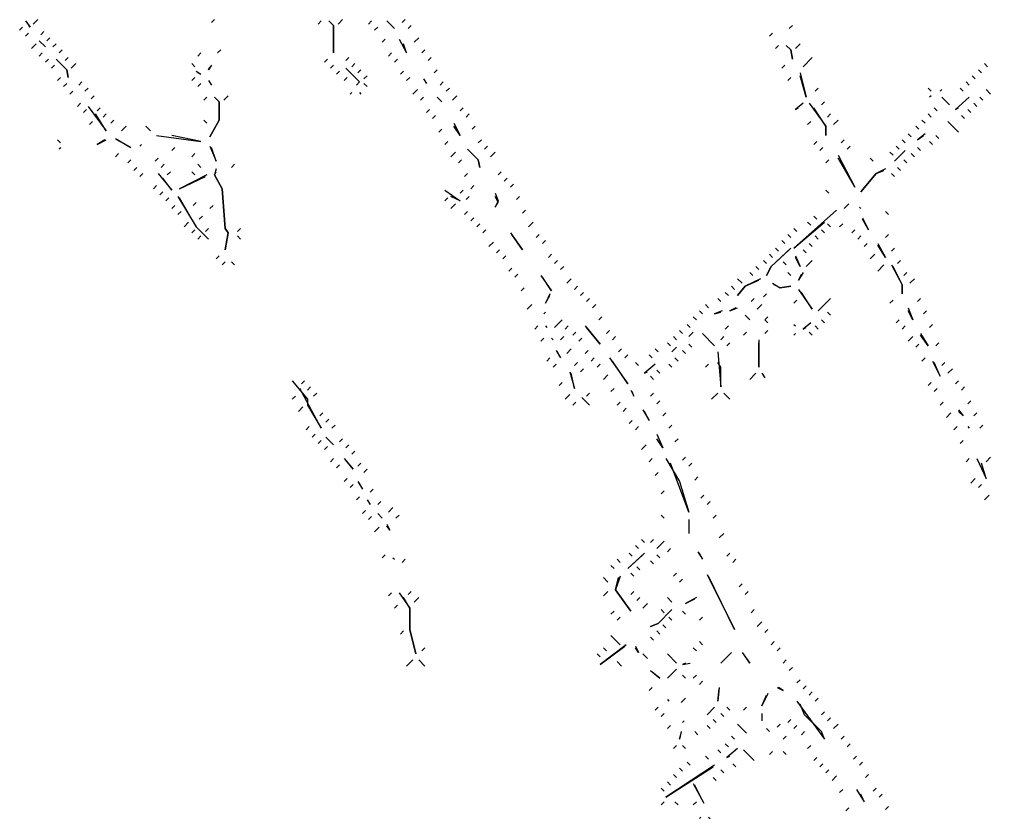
# Model space of a CAD drawing. Extents: x 1 to 2775, y -31 to 2075.
# Drawn here: x 1429.2 to 1535.3, y 611.2 to 698.5 of the extents above; entities that cross this region are included whole.
import ezdxf

# ---------------------------------------------------------------- set-up
doc = ezdxf.new("R2010")
doc.units = 0
doc.layers.add('LINEWORK', color=4, linetype='CONTINUOUS')

msp = doc.modelspace()

# ---------------------------------------------------------------- linework, layer by layer
at = {"layer": 'LINEWORK'}
for points in [[(1429.5, 697.6667), (1429.1667, 697.3333)], [(1429.8333, 698.3333), (1430.3333, 697.6667), (1430, 698.1667)], [(1431.1667, 698.5), (1430.6667, 698)], [(1450.5, 698.5), (1450.1667, 698.1667)], [(1462.1667, 698.3333), (1461.8333, 698)], [(1463, 698.3333), (1463.5, 697.8333), (1463.5, 694.8333), (1463.5, 697.8333)], [(1464.5, 698.5), (1464, 698)], [(1467.6667, 698.3333), (1467.3333, 698)], [(1468.3333, 697.6667), (1468, 697.3333)], [(1469.3333, 698.3333), (1470.1667, 697.5)], [(1471.3333, 698.5), (1471, 698.1667)], [(1472, 697.8333), (1471.6667, 697.5)], [(1513.6667, 697.8333), (1513.3333, 697.5)], [(1430.1667, 697), (1429.8333, 696.6667)], [(1431.8333, 697.1667), (1431.5, 696.8333)], [(1432.5, 696.5), (1432.1667, 696.1667)], [(1472.8333, 696.5), (1472.3333, 696)], [(1511.5, 697), (1511.1667, 696.6667)], [(1431, 695.8333), (1430.5, 695.3333)], [(1431.3333, 696.1667), (1432, 695.5)], [(1433.1667, 695.8333), (1432.8333, 695.5)], [(1469.1667, 696.3333), (1468.8333, 696)], [(1470.6667, 696.3333), (1471.5, 694.8333), (1471.1667, 695.8333)], [(1512.1667, 695.6667), (1511.8333, 695.3333)], [(1513, 695.6667), (1513.5, 695.1667), (1513.6667, 694.1667), (1513.5, 695.1667)], [(1514.5, 695.8333), (1514, 695.3333)], [(1431.6667, 694.8333), (1431.3333, 694.5)], [(1433.8333, 695.1667), (1433.5, 694.8333)], [(1434.5, 694.3333), (1434.1667, 694)], [(1449, 694.8333), (1448.6667, 694.5)], [(1451.1667, 695.1667), (1450.8333, 694.8333)], [(1465.1667, 694.3333), (1464.8333, 694)], [(1469.8333, 694.8333), (1469.5, 694.5)], [(1473.5, 695.1667), (1473.1667, 694.8333)], [(1474.1667, 694.3333), (1473.8333, 694)], [(1515.8333, 694.3333), (1514.8333, 693.3333)], [(1432.3333, 694.1667), (1432, 693.8333)], [(1433, 693.5), (1432.6667, 693.1667)], [(1433.1667, 694.1667), (1434.3333, 693), (1434.5, 692.1667), (1434.3333, 693)], [(1435.3333, 693.6667), (1434.8333, 693.1667)], [(1448, 693.6667), (1448.3333, 693.3333)], [(1450.1667, 693.5), (1449.8333, 693), (1450, 693.3333)], [(1462.8333, 694.1667), (1462.5, 693.8333)], [(1463.5, 693.5), (1463.1667, 693.1667)], [(1465.8333, 693.6667), (1465.5, 693.3333)], [(1470.5, 694.1667), (1470.1667, 693.8333)], [(1512.8333, 693.5), (1512.5, 693.1667)], [(1534.6667, 693.6667), (1535, 693.3333)], [(1448.5, 692.8333), (1449, 692.5), (1448.6667, 692.6667)], [(1464.1667, 692.8333), (1463.8333, 692.5)], [(1464.8333, 693.1667), (1466.3333, 691.6667), (1466, 691.3333), (1466.3333, 691.6667)], [(1466.5, 693), (1466.1667, 692.6667)], [(1467.1667, 692.3333), (1466.8333, 692)], [(1471.1667, 692.8333), (1470.8333, 692.5)], [(1474.8333, 693), (1474.5, 692.6667)], [(1514.5, 692.6667), (1515.1667, 690), (1514.5, 692.3333)], [(1533.3333, 692.3333), (1533.6667, 692)], [(1534, 693), (1534.3333, 692.6667)], [(1433.6667, 692.1667), (1433.3333, 691.8333)], [(1434.3333, 691.5), (1434, 691.1667)], [(1436, 691.6667), (1435.6667, 691.3333)], [(1448.3333, 692.1667), (1448, 691.8333)], [(1449, 691.5), (1448.6667, 691.1667)], [(1449.8333, 691.8333), (1450.1667, 691.3333), (1450, 691.6667)], [(1465, 692.1667), (1464.6667, 691.8333)], [(1466.8333, 691.5), (1467.1667, 691.1667)], [(1471.8333, 692.1667), (1471.5, 691.8333)], [(1473.3333, 692), (1473.6667, 691.5), (1473.5, 691.8333)], [(1475.5, 691.6667), (1475.1667, 691.3333)], [(1513.5, 692.1667), (1513.1667, 691.8333)], [(1532.6667, 691.6667), (1533, 691.3333)], [(1435, 690.6667), (1434.6667, 690.3333)], [(1436.6667, 691), (1436.3333, 690.6667)], [(1437.3333, 690.1667), (1437, 689.8333)], [(1452, 690.1667), (1451.5, 689.6667)], [(1465.5, 690.5), (1465.3333, 690.3333)], [(1466.3333, 690.5), (1466.5, 690.3333)], [(1472.6667, 690.8333), (1472.1667, 690.3333)], [(1476.1667, 691), (1475.8333, 690.6667)], [(1477, 690.1667), (1476.5, 689.6667)], [(1516.5, 691), (1516.1667, 690.6667)], [(1528.5, 691), (1528.8333, 690.6667)], [(1528.8333, 690.1667), (1528.6667, 690)], [(1530, 690.8333), (1529.8333, 690.6667)], [(1532, 691), (1532.3333, 690.6667)], [(1534.8333, 690.8333), (1535.3333, 690.3333)], [(1435.8333, 689.3333), (1435.5, 689)], [(1449.6667, 690), (1449.3333, 689.6667)], [(1450.5, 690), (1451, 689.5), (1451, 687.5), (1450, 685.6667), (1451, 687.5), (1451, 689.5)], [(1473.3333, 690), (1473, 689.6667)], [(1474.8333, 690), (1475.3333, 689.5)], [(1514.8333, 689.3333), (1514, 688.6667), (1514.3333, 688.8333)], [(1515.5, 689.3333), (1517.3333, 686.8333), (1517.3333, 685.8333), (1517.3333, 686.8333), (1516, 688.8333)], [(1517.1667, 689.5), (1516.8333, 689.1667)], [(1530, 690), (1530.8333, 689.1667)], [(1533, 690), (1531.5, 688.6667), (1531.8333, 688.8333)], [(1533.5, 689.3333), (1533.8333, 689)], [(1534.1667, 690), (1534.5, 689.6667)], [(1436.5, 688.6667), (1436.1667, 688.3333)], [(1436.6667, 689), (1438.6667, 686.3333), (1437.5, 688.1667)], [(1438, 688.8333), (1437.6667, 688.5)], [(1438.6667, 688.1667), (1438.3333, 687.8333)], [(1474, 688.6667), (1473.6667, 688.3333)], [(1474.6667, 688), (1474.3333, 687.6667)], [(1477.6667, 688.8333), (1477.3333, 688.5)], [(1478.3333, 688.1667), (1478, 687.8333)], [(1517.8333, 688.1667), (1517.5, 687.8333)], [(1528.5, 688.1667), (1528.8333, 687.8333)], [(1529.1667, 688.8333), (1529.5, 688.5)], [(1532.1667, 688), (1532.5, 687.6667)], [(1532.8333, 688.6667), (1533.1667, 688.3333)], [(1437.1667, 687.3333), (1436.8333, 687)], [(1439.5, 687.5), (1439.1667, 687.1667)], [(1449.3333, 687.5), (1449.6667, 687.1667)], [(1476.6667, 687.1667), (1477.3333, 685.8333), (1476.6667, 686.8333)], [(1515.6667, 687.3333), (1515.3333, 687)], [(1518.6667, 687.5), (1518.1667, 687)], [(1527.8333, 687.5), (1528.1667, 687.1667)], [(1530.6667, 687.3333), (1531.8333, 686.1667)], [(1440.8333, 686.8333), (1440.3333, 686.3333)], [(1443, 686.8333), (1443.5, 686.3333)], [(1475.3333, 686.5), (1475, 686.1667)], [(1479, 686.8333), (1478.6667, 686.5)], [(1526.3333, 686), (1526.6667, 685.6667)], [(1527.1667, 686.8333), (1527.5, 686.5)], [(1528.1667, 686), (1527.3333, 685.3333), (1528, 685.8333)], [(1433.3333, 685.3333), (1433.6667, 685)], [(1438.5, 685.3333), (1437.6667, 684.8333), (1438.6667, 685.3333)], [(1439.6667, 685.5), (1441.3333, 684.5), (1439.8333, 685.3333)], [(1442.5, 684.8333), (1442.3333, 684.6667)], [(1444.1667, 685.8333), (1449, 685.1667), (1445.8333, 685.8333)], [(1476, 685.1667), (1475.6667, 684.8333)], [(1479.6667, 685.3333), (1479.3333, 685)], [(1516.3333, 685.1667), (1516, 684.8333)], [(1519.3333, 685.3333), (1519, 685)], [(1525.6667, 685.3333), (1526, 685)], [(1528.6667, 685.1667), (1529, 684.8333)], [(1529.3333, 685.8333), (1529.6667, 685.5)], [(1433.6667, 684.5), (1433.5, 684.3333)], [(1440, 683.8333), (1439.6667, 683.5)], [(1446.1667, 684.5), (1445.8333, 684.1667)], [(1448.3333, 683.8333), (1448, 683.5)], [(1450, 684.6667), (1450.6667, 683), (1450.1667, 684.5)], [(1476.8333, 684), (1476.3333, 683.5)], [(1478.1667, 684.3333), (1479.3333, 683.1667), (1479.5, 682.3333), (1479.3333, 683.1667)], [(1480.3333, 684.6667), (1480, 684.3333)], [(1481.1667, 684), (1480.6667, 683.5)], [(1517, 684.5), (1516.6667, 684.1667)], [(1520, 684.6667), (1519.6667, 684.3333)], [(1524.3333, 684), (1524.6667, 683.6667)], [(1526, 684.1667), (1524.8333, 683)], [(1525, 684.6667), (1525.3333, 684.3333)], [(1526.6667, 683.8333), (1527, 683.5)], [(1527.3333, 684.5), (1527.6667, 684.1667)], [(1441.3333, 683.1667), (1441, 682.8333)], [(1444.3333, 683.3333), (1444, 683)], [(1445, 682.6667), (1444.6667, 682.3333)], [(1448.6667, 682.6667), (1449, 682.3333)], [(1452.6667, 682.6667), (1452.3333, 682.3333)], [(1477.5, 683.1667), (1477.1667, 682.8333)], [(1517.6667, 683.1667), (1517.3333, 682.8333)], [(1518.6667, 683.6667), (1520.5, 680.1667), (1518.6667, 683.3333)], [(1522.1667, 683.3333), (1522.5, 683)], [(1525.8333, 683.1667), (1526.1667, 682.8333)], [(1442, 682.3333), (1441.6667, 682)], [(1442.6667, 681.6667), (1442.3333, 681.3333)], [(1444.3333, 681.6667), (1445.8333, 679.8333), (1444.8333, 681.1667)], [(1445.6667, 681.8333), (1445.3333, 681.5)], [(1448, 681.8333), (1448.3333, 681.5)], [(1450.6667, 682.1667), (1450.5, 681.5), (1451.3333, 680), (1451.6667, 675.6667), (1452, 675.1667), (1451.6667, 673.3333), (1452, 675.1667), (1451.6667, 675.6667), (1451.3333, 680), (1450.5, 681.5), (1450.6667, 681.8333)], [(1478.1667, 681.6667), (1477.8333, 681.3333)], [(1481.8333, 681.8333), (1481.5, 681.5)], [(1523.8333, 682.1667), (1522.8333, 681.6667), (1521.1667, 679.6667), (1522.8333, 681.6667), (1523.6667, 682)], [(1524.5, 681.6667), (1524.8333, 681.3333)], [(1525.1667, 682.3333), (1525.5, 682)], [(1449.6667, 681.5), (1446.6667, 680), (1449.5, 681.3333)], [(1482.5, 681.1667), (1482.1667, 680.8333)], [(1444.1667, 680.3333), (1443.8333, 680)], [(1444.8333, 679.6667), (1444.5, 679.3333)], [(1475.6667, 679.8333), (1477.3333, 678.6667), (1476.3333, 679.1667)], [(1477.6667, 679.8333), (1477.3333, 679.5)], [(1478.8333, 680.3333), (1478.5, 680)], [(1481.1667, 679.5), (1481.5, 678.6667), (1481.1667, 678), (1481.5, 678.5), (1481.1667, 679.1667)], [(1483.1667, 680.5), (1482.8333, 680.1667)], [(1517.3333, 679.8333), (1517.6667, 679.5)], [(1445.5, 679), (1445.1667, 678.6667)], [(1446.5, 679.1667), (1448.5, 675.8333), (1449.8333, 674.5), (1448.5, 675.8333), (1446.6667, 679)], [(1448.5, 678.5), (1448.1667, 678.1667)], [(1476, 679), (1475.6667, 678.6667)], [(1478.3333, 679.1667), (1478, 678.8333)], [(1483.8333, 679.1667), (1483.5, 678.8333)], [(1446.1667, 678.1667), (1445.8333, 677.8333)], [(1446.8333, 677.5), (1446.5, 677.1667)], [(1450.3333, 678.1667), (1450, 677.8333)], [(1476.8333, 678.3333), (1476.3333, 677.8333)], [(1478.1667, 677.5), (1477.8333, 677.1667)], [(1484.5, 677.6667), (1484.1667, 677.3333)], [(1518.5, 677.6667), (1513.8333, 673.5), (1517.1667, 676.3333)], [(1519.8333, 678.3333), (1519.3333, 677.8333)], [(1521, 678), (1521.1667, 677.8333)], [(1523.8333, 677.5), (1524.1667, 677.1667)], [(1447.6667, 676.3333), (1447.1667, 675.8333)], [(1449.1667, 677), (1448.8333, 676.6667)], [(1478.8333, 676.8333), (1478.5, 676.5)], [(1485.3333, 676.3333), (1484.8333, 675.8333)], [(1515.3333, 676.3333), (1515.6667, 676)], [(1516, 677), (1516.3333, 676.6667)], [(1521.3333, 676.8333), (1522, 675.5), (1521.3333, 676.6667)], [(1448.3333, 675.5), (1448, 675.1667)], [(1449.8333, 675.6667), (1449.5, 675.3333)], [(1453.3333, 675.6667), (1453, 675.3333)], [(1479.5, 676.1667), (1479.1667, 675.8333)], [(1480.1667, 675.5), (1479.8333, 675.1667)], [(1513.8333, 675.6667), (1514.1667, 675.3333)], [(1516.8333, 675.5), (1517.1667, 675.1667)], [(1517.5, 676.1667), (1517.8333, 675.8333)], [(1519.1667, 676.1667), (1518.8333, 675.8333)], [(1520.5, 675.5), (1520.1667, 675.1667)], [(1449, 674.8333), (1448.6667, 674.5)], [(1453, 674.8333), (1453.3333, 674.5)], [(1481, 674.1667), (1480.5, 673.6667)], [(1482.8333, 675.1667), (1484.1667, 673.3333), (1483, 675)], [(1486, 675), (1485.6667, 674.6667)], [(1486.6667, 674.3333), (1486.3333, 674)], [(1512.5, 674.3333), (1512.8333, 674)], [(1513.1667, 675), (1513.5, 674.6667)], [(1516.1667, 674.8333), (1516.5, 674.5)], [(1521.1667, 674.8333), (1520.8333, 674.5)], [(1524.1667, 675), (1523.8333, 674.6667)], [(1481.6667, 673.3333), (1481.3333, 673)], [(1513.5, 673.5), (1511.3333, 671.5), (1510.8333, 670.5), (1511.3333, 671.5), (1513.3333, 673.3333)], [(1511.8333, 673.5), (1512.1667, 673.1667)], [(1514.8333, 673.3333), (1515.1667, 673)], [(1515.5, 674), (1515.8333, 673.6667)], [(1521.8333, 674), (1521.5, 673.6667)], [(1523, 674), (1523.8333, 672.5), (1523, 673.8333)], [(1524.8333, 673.5), (1524.5, 673.1667)], [(1451, 672.6667), (1450.6667, 672.3333)], [(1482.3333, 672.6667), (1482, 672.3333)], [(1487.3333, 672.8333), (1487, 672.5)], [(1488, 672.1667), (1487.6667, 671.8333)], [(1510.5, 672.1667), (1510.8333, 671.8333)], [(1511.1667, 672.8333), (1511.5, 672.5)], [(1514, 672.6667), (1514.5, 671.5), (1514, 672.5)], [(1515.8333, 672.1667), (1515.1667, 671.5)], [(1522.6667, 672.8333), (1522.1667, 672.3333)], [(1525.5, 672.1667), (1525.1667, 671.8333)], [(1451.6667, 672), (1451.3333, 671.6667)], [(1452.3333, 672), (1452.6667, 671.6667)], [(1483, 671.3333), (1482.6667, 671)], [(1488.6667, 671.5), (1488.3333, 671.1667)], [(1509.6667, 671.5), (1510, 671.1667)], [(1512.6667, 672), (1513, 671.6667)], [(1523.6667, 671.6667), (1523, 671)], [(1524.5, 671.6667), (1525.6667, 669.5), (1525.6667, 668.5), (1525.6667, 669.5), (1524.6667, 671.5)], [(1483.6667, 670.6667), (1483.3333, 670.3333)], [(1486.1667, 670.5), (1487.3333, 668.8333), (1486.3333, 670.3333)], [(1489.5, 670.1667), (1489, 669.6667)], [(1510.1667, 670.1667), (1508.5, 669.3333), (1507.6667, 668.3333), (1508.5, 669.3333), (1510, 670)], [(1507.6667, 670.1667), (1508.1667, 669.6667)], [(1509, 670.8333), (1509.3333, 670.5)], [(1513.1667, 670.8333), (1513.5, 670.5)], [(1514.8333, 670.8333), (1514.3333, 670), (1514.6667, 670.6667)], [(1526.1667, 670.8333), (1525.8333, 670.5)], [(1527, 670.1667), (1526.5, 669.6667)], [(1484.3333, 669.1667), (1484, 668.8333)], [(1490.1667, 669.3333), (1489.8333, 669)], [(1507, 669.3333), (1507.3333, 669)], [(1511.5, 669.6667), (1512.3333, 669.1667), (1513.5, 669.3333), (1512.3333, 669.1667), (1511.6667, 669.5)], [(1514.3333, 669), (1515.8333, 666.8333), (1514.6667, 668.6667)], [(1487.1667, 668.5), (1486.6667, 667.5), (1487.1667, 668.3333)], [(1490.8333, 668.6667), (1490.5, 668.3333)], [(1491.5, 668), (1491.1667, 667.6667)], [(1505.5, 668), (1505.8333, 667.6667)], [(1506.3333, 668.6667), (1506.6667, 668.3333)], [(1509.5, 668), (1509.1667, 667.6667)], [(1510.8333, 668.5), (1510.5, 668.1667)], [(1514.1667, 667.8333), (1513.8333, 667.5)], [(1517.8333, 668), (1516.5, 666.6667)], [(1524.6667, 667.8333), (1524.3333, 667.5)], [(1527.6667, 668), (1527.3333, 667.6667)], [(1485.1667, 667.3333), (1484.6667, 666.8333)], [(1492.1667, 667.3333), (1491.8333, 667)], [(1504.1667, 667.3333), (1504.5, 667)], [(1507.5, 667), (1506.8333, 666.6667), (1507.6667, 667)], [(1510.3333, 667.3333), (1509.8333, 666.8333)], [(1526.3333, 667), (1526.8333, 665.6667), (1526.3333, 666.6667)], [(1486.6667, 666.5), (1486.5, 666.3333)], [(1488.5, 665.6667), (1487.6667, 664.8333)], [(1492.8333, 666), (1492.5, 665.6667)], [(1502.8333, 666), (1503.1667, 665.6667)], [(1503.5, 666.6667), (1503.8333, 666.3333)], [(1506, 666.6667), (1505.1667, 666.3333), (1505.8333, 666.5)], [(1508.5, 666.1667), (1509, 665.6667)], [(1511, 666), (1510.6667, 665.6667), (1511, 665.3333), (1510.6667, 665.6667)], [(1516.8333, 665.6667), (1517.1667, 665.3333)], [(1517.5, 666.5), (1517.8333, 666.1667)], [(1525.3333, 665.6667), (1525, 665.3333)], [(1528.3333, 666.6667), (1528, 666.3333)], [(1485.8333, 665), (1485.5, 664.6667)], [(1486.6667, 665), (1486.8333, 664.8333)], [(1489.1667, 665), (1488.8333, 664.6667)], [(1491, 665), (1492.6667, 663), (1491.1667, 664.8333)], [(1502.1667, 665.1667), (1502.5, 664.8333)], [(1506.6667, 665), (1506.3333, 664.6667)], [(1513.8333, 665.1667), (1514, 665)], [(1515.6667, 665.3333), (1514.8333, 664.6667), (1515.1667, 664.8333)], [(1516.1667, 665), (1516.5, 664.6667)], [(1526, 665), (1525.6667, 664.6667)], [(1529, 665.1667), (1528.6667, 664.8333)], [(1486.5, 663.6667), (1486.1667, 663.3333)], [(1487.3333, 663.6667), (1487.5, 663.5)], [(1488.6667, 663.8333), (1488.3333, 663.5)], [(1490, 664.3333), (1489.6667, 664)], [(1490.6667, 663.6667), (1490.3333, 663.3333)], [(1493.6667, 664.5), (1493.3333, 664.1667)], [(1494.3333, 663.8333), (1494, 663.5)], [(1500.6667, 663.8333), (1501, 663.5)], [(1501.3333, 664.5), (1501.6667, 664.1667)], [(1502.8333, 664.3333), (1502.3333, 663.8333)], [(1503.8333, 664.1667), (1505.1667, 662.8333)], [(1506.1667, 663.8333), (1505.8333, 663.5)], [(1508.6667, 664.3333), (1508.3333, 664)], [(1511, 664.5), (1510.6667, 664.1667)], [(1514, 664.1667), (1513.8333, 664)], [(1515.5, 664.3333), (1515.8333, 664)], [(1526.8333, 663.8333), (1526.3333, 663.3333)], [(1527.6667, 664.1667), (1528.5, 662.8333), (1527.6667, 664)], [(1489.5, 662.5), (1489, 662)], [(1495, 662.5), (1494.6667, 662.1667)], [(1498.6667, 662.5), (1499, 662.1667)], [(1500, 663.1667), (1500.3333, 662.8333)], [(1501, 662.6667), (1500.5, 662.1667)], [(1502.3333, 663), (1502.6667, 662.6667)], [(1506.8333, 663.1667), (1506.5, 662.8333)], [(1510, 663.5), (1510, 660.5), (1510, 663.1667)], [(1527.5, 663), (1527.1667, 662.6667)], [(1529.6667, 663.1667), (1529.3333, 662.8333)], [(1487.1667, 661.5), (1486.8333, 661.1667)], [(1487.8333, 662.3333), (1488.3333, 661.5), (1488, 662.1667)], [(1491.3333, 662.3333), (1491, 662)], [(1492, 661.5), (1491.6667, 661.1667)], [(1493.6667, 661.5), (1495.6667, 658.6667), (1494, 661.1667)], [(1495.6667, 661.8333), (1495.3333, 661.5)], [(1498, 661.8333), (1498.3333, 661.5)], [(1500.8333, 661.5), (1501.1667, 661.1667)], [(1501.6667, 662.3333), (1502, 662)], [(1505.5, 662.1667), (1505.8333, 658.3333), (1505.8333, 660.5), (1505.5, 661)], [(1528.1667, 661.5), (1527.8333, 661.1667)], [(1487.8333, 660.8333), (1487.5, 660.5)], [(1490.1667, 661), (1489.8333, 660.6667)], [(1492.6667, 660.8333), (1492.3333, 660.5)], [(1496.5, 661), (1496.8333, 660.6667)], [(1498.6667, 660.8333), (1497.5, 659.8333), (1497.8333, 660)], [(1500.1667, 660.8333), (1500.5, 660.5)], [(1504.5, 660.8333), (1504.1667, 660.5)], [(1529, 661.1667), (1529.8333, 659.5), (1529.1667, 661)], [(1530.3333, 661), (1530, 660.6667)], [(1489.3333, 660), (1489.8333, 658.1667), (1489.5, 659.8333)], [(1490.8333, 660.3333), (1490.5, 660)], [(1493.5, 659.6667), (1493, 659.1667)], [(1498.1667, 659.5), (1498.5, 659.1667)], [(1498.8333, 660.1667), (1499.1667, 659.8333)], [(1509.6667, 659.8333), (1509, 659.1667)], [(1510.3333, 659.8333), (1510.6667, 659.3333), (1510.5, 659.6667)], [(1531.1667, 660.3333), (1530.6667, 659.8333)], [(1459, 659), (1460.6667, 657), (1460.6667, 656.3333), (1462.1667, 653.8333), (1459.8333, 658.1667)], [(1460.3333, 659), (1460, 658.6667)], [(1461, 658.3333), (1460.6667, 658)], [(1488.5, 658.8333), (1488.1667, 658.5)], [(1528.8333, 658.8333), (1528.5, 658.5)], [(1531.8333, 659), (1531.5, 658.6667)], [(1532.5, 658.3333), (1532.1667, 658)], [(1459.3333, 657.3333), (1459, 657)], [(1461.6667, 657.6667), (1461.3333, 657.3333)], [(1489.3333, 657.5), (1488.8333, 657)], [(1491.5, 657.6667), (1491.1667, 657.3333)], [(1494.1667, 658.1667), (1493.8333, 657.8333)], [(1496, 658), (1496.3333, 657.3333), (1496.1667, 657.8333)], [(1498.5, 657.6667), (1498.1667, 657.3333)], [(1505.5, 657.6667), (1504.8333, 657)], [(1506.1667, 657.6667), (1506.8333, 657)], [(1529.5, 658.1667), (1529.1667, 657.8333)], [(1460.1667, 656.1667), (1459.6667, 655.6667)], [(1490, 656.6667), (1489.6667, 656.3333)], [(1490.6667, 657.1667), (1491.5, 656.3333)], [(1494.8333, 656.6667), (1494.5, 656.3333)], [(1499.1667, 656.8333), (1498.8333, 656.5)], [(1530.1667, 656.6667), (1529.8333, 656.3333)], [(1533.1667, 656.8333), (1532.8333, 656.5)], [(1462.3333, 655.5), (1462, 655.1667)], [(1495.5, 656), (1495.1667, 655.6667)], [(1497.3333, 655.8333), (1498, 654.6667), (1497.5, 655.6667)], [(1499.8333, 655.5), (1499.5, 655.1667)], [(1531, 655.5), (1530.5, 655)], [(1531.8333, 655.8333), (1532.3333, 655.1667), (1531.8333, 655.6667)], [(1533.8333, 655.5), (1533.5, 655.1667)], [(1460.8333, 654), (1460.5, 653.6667)], [(1463, 654.8333), (1462.6667, 654.5)], [(1463.6667, 654.1667), (1463.3333, 653.8333)], [(1496.1667, 654.6667), (1495.8333, 654.3333)], [(1496.8333, 654), (1496.5, 653.6667)], [(1500.5, 654.1667), (1500.1667, 653.8333)], [(1531.6667, 654), (1531.3333, 653.6667)], [(1532.8333, 654), (1533, 653.8333)], [(1534.5, 654.1667), (1534.1667, 653.8333)], [(1461.5, 653.1667), (1461.1667, 652.8333)], [(1498.8333, 653.1667), (1499.5, 651.6667), (1498.8333, 652.6667)], [(1462.1667, 652.5), (1461.8333, 652.1667)], [(1462.6667, 652.8333), (1463.5, 652)], [(1464.5, 652.6667), (1464.1667, 652.3333)], [(1465.1667, 652), (1464.8333, 651.6667)], [(1497.6667, 652), (1497.1667, 651.5)], [(1501.1667, 652.6667), (1500.8333, 652.3333)], [(1532.3333, 652.5), (1532, 652.1667)], [(1462.8333, 651.8333), (1462.5, 651.5)], [(1465.8333, 651.3333), (1465.5, 651)], [(1463.5, 650.5), (1463.1667, 650.1667)], [(1464.1667, 649.8333), (1463.8333, 649.5)], [(1464.6667, 650.5), (1465.6667, 649.3333), (1464.8333, 650.3333)], [(1466.5, 650), (1466.1667, 649.6667)], [(1498.3333, 650.5), (1498, 650.1667)], [(1499.8333, 650.5), (1501.3333, 648), (1502.3333, 644.6667), (1500.3333, 650)], [(1502, 650.6667), (1501.6667, 650.3333)], [(1502.6667, 650), (1502.3333, 649.6667)], [(1533, 650.5), (1532.6667, 650.1667)], [(1533.8333, 650.5), (1534.8333, 648.3333), (1534.3333, 650)], [(1535.3333, 650.6667), (1534.8333, 650.1667)], [(1467.1667, 649.3333), (1466.8333, 649)], [(1499, 649), (1498.6667, 648.6667)], [(1465, 648.3333), (1464.6667, 648)], [(1465.6667, 647.6667), (1465.3333, 647.3333)], [(1466.1667, 648), (1466.6667, 647.1667), (1466.3333, 647.8333)], [(1503.3333, 648.5), (1503, 648.1667)], [(1533.6667, 648.3333), (1533.1667, 647.8333)], [(1534.3333, 647.6667), (1534, 647.3333)], [(1467.8333, 647.1667), (1467.5, 646.8333)], [(1499.6667, 647), (1499.3333, 646.6667)], [(1466.3333, 646.3333), (1466, 646)], [(1467.1667, 646), (1467.5, 645.5), (1467.3333, 645.8333)], [(1468.6667, 645.8333), (1468.3333, 645.5)], [(1504, 646.5), (1503.6667, 646.1667)], [(1504.6667, 645.8333), (1504.3333, 645.5)], [(1535.1667, 646.5), (1534.6667, 646)], [(1467, 644.8333), (1466.6667, 644.5)], [(1468.3333, 644.5), (1468.8333, 644)], [(1470, 645.1667), (1469.5, 644.6667)], [(1467.6667, 644.1667), (1467.3333, 643.8333)], [(1470.6667, 644.3333), (1470.3333, 644)], [(1499.3333, 644.3333), (1499.6667, 644)], [(1502.3333, 643.8333), (1502.3333, 642.3333)], [(1505.3333, 644.3333), (1505, 644)], [(1468.5, 643), (1468, 642.5)], [(1469.3333, 643.3333), (1469.6667, 642.6667), (1469.3333, 643.1667)], [(1506.1667, 642.3333), (1505.6667, 641.8333)], [(1497.1667, 641.6667), (1497.5, 641.3333)], [(1498.5, 641.6667), (1498.1667, 641.3333)], [(1499.6667, 641.5), (1498.8333, 640.6667)], [(1496.5, 641), (1496.8333, 640.6667)], [(1500.3333, 640.6667), (1500, 640.3333)], [(1503.3333, 640.3333), (1503.8333, 639.5), (1503.5, 640.1667)], [(1469.1667, 640), (1468.8333, 639.6667)], [(1470, 639.6667), (1470.1667, 639.5)], [(1471.3333, 639.5), (1471, 639.1667)], [(1494.5, 639.5), (1494.8333, 639.1667)], [(1497.5, 640.1667), (1495.6667, 638.5), (1497.3333, 640)], [(1495.8333, 640.1667), (1496.1667, 639.8333)], [(1498.1667, 639.3333), (1498.5, 639)], [(1498.8333, 640), (1499.1667, 639.6667)], [(1506.8333, 640.1667), (1506.5, 639.8333)], [(1507.5, 639.5), (1507.1667, 639.1667)], [(1493.8333, 638.8333), (1494.1667, 638.5)], [(1496.6667, 638.6667), (1497, 638.3333)], [(1493, 637.5), (1493.5, 637)], [(1494.8333, 637.6667), (1494.3333, 636.1667), (1496, 633.8333), (1494.3333, 636.1667), (1494.6667, 637.5)], [(1496, 638), (1496.3333, 637.6667)], [(1501, 638), (1500.6667, 637.6667)], [(1501.6667, 637.3333), (1501.3333, 637)], [(1504.3333, 637.8333), (1507.3333, 631.8333), (1504.5, 637.6667)], [(1472, 636), (1471.6667, 635.6667)], [(1493.5, 636), (1493, 635.5)], [(1496.3333, 636), (1496, 635.6667)], [(1508.1667, 636.8333), (1507.8333, 636.5)], [(1508.8333, 636), (1508.5, 635.6667)], [(1469.8333, 635.8333), (1469.5, 635.5)], [(1470.6667, 635.8333), (1471.8333, 634.1667), (1471.8333, 631.8333), (1472.5, 629.1667), (1471.8333, 631.8333), (1471.8333, 634.1667), (1471.1667, 635.3333)], [(1472.8333, 635.3333), (1472.3333, 634.8333)], [(1497, 635.3333), (1496.6667, 635)], [(1500, 635.3333), (1500.5, 634.8333)], [(1503.1667, 635.3333), (1502, 634.6667), (1503, 635.1667)], [(1470.5, 634.5), (1470.1667, 634.1667)], [(1494.1667, 633.8333), (1493.8333, 633.5)], [(1497.8333, 634.6667), (1497.3333, 634.1667)], [(1500.5, 634), (1499, 632.5), (1498.1667, 632.1667), (1499, 632.5)], [(1499.3333, 634), (1499.6667, 633.6667)], [(1501.6667, 633.8333), (1502, 633.5)], [(1509.5, 634), (1509.1667, 633.6667)], [(1494.8333, 633.1667), (1494.5, 632.8333)], [(1500.1667, 633.1667), (1500.5, 632.8333)], [(1503.8333, 633.1667), (1503.5, 632.8333)], [(1499.5, 632.3333), (1499.8333, 632)], [(1510.3333, 632.6667), (1509.8333, 632.1667)], [(1511, 631.8333), (1510.6667, 631.5)], [(1471.1667, 631.6667), (1470.8333, 631.3333)], [(1493.8333, 631.1667), (1494.8333, 630.1667)], [(1498.1667, 631), (1498.5, 630.6667)], [(1498.8333, 631.6667), (1499.1667, 631.3333)], [(1473.5, 629.8333), (1473.1667, 629.5)], [(1495.5, 630.1667), (1492.6667, 628), (1495.3333, 630)], [(1493, 629.8333), (1493.3333, 629.5)], [(1496.5, 630), (1496.8333, 629.3333), (1496.5, 629.8333)], [(1502.8333, 629.8333), (1503.1667, 629.5)], [(1503.5, 630.5), (1503.8333, 630.1667)], [(1511.6667, 630.5), (1511.3333, 630.1667)], [(1512.3333, 629.8333), (1512, 629.5)], [(1492.3333, 629.1667), (1492.6667, 628.8333)], [(1497.3333, 629.1667), (1497.8333, 628.6667)], [(1500, 629.1667), (1501, 628.1667)], [(1507, 629.3333), (1505.8333, 628.1667)], [(1508.1667, 629.3333), (1509, 628.1667), (1508.3333, 629.1667)], [(1472.1667, 628.5), (1471.5, 627.8333)], [(1472.8333, 628.5), (1473.5, 627.8333)], [(1494.5, 628.3333), (1495, 627.8333)], [(1501, 627.5), (1500, 626.5)], [(1502, 628.1667), (1501.6667, 628), (1502.5, 628.1667)], [(1513, 628.5), (1512.6667, 628.1667)], [(1513.6667, 627.6667), (1513.3333, 627.3333)], [(1498.1667, 627.3333), (1499.1667, 626.5), (1498.3333, 627.1667)], [(1501.6667, 626.8333), (1502, 626.5)], [(1503.1667, 626.8333), (1502.8333, 626.5)], [(1498.3333, 625.5), (1498, 625.1667)], [(1503.8333, 626.1667), (1503.5, 625.8333)], [(1505.6667, 625.5), (1505.5, 624), (1505.6667, 625.3333)], [(1512, 625.5), (1512.6667, 625.1667), (1512.1667, 625.5)], [(1514.5, 626.3333), (1514.1667, 626)], [(1515.1667, 625.6667), (1514.8333, 625.3333)], [(1502, 624.3333), (1501.5, 623.8333)], [(1511, 624.8333), (1510.3333, 623.5), (1510.8333, 624.6667)], [(1515.8333, 625), (1515.5, 624.6667)], [(1516.5, 624.3333), (1516.1667, 624)], [(1499, 623.3333), (1498.6667, 623)], [(1500, 624.1667), (1500.1667, 624)], [(1505.1667, 623.3333), (1504.3333, 622.5)], [(1506.5, 623.3333), (1506.8333, 623)], [(1508.6667, 623.3333), (1508.3333, 623)], [(1514.1667, 624), (1517.1667, 619.8333), (1516.8333, 620.6667), (1515, 622.5), (1514.5, 623.6667)], [(1499.6667, 622.6667), (1499.3333, 622.3333)], [(1505.8333, 622.6667), (1506.1667, 622.3333)], [(1510.3333, 622.6667), (1510.3333, 621.8333)], [(1517.1667, 622.8333), (1516.8333, 622.5)], [(1517.8333, 622.1667), (1517.5, 621.8333)], [(1500.3333, 621.3333), (1500, 621)], [(1501.8333, 621.8333), (1501.6667, 621.6667)], [(1504.3333, 621.3333), (1504.6667, 621)], [(1505, 622), (1505.3333, 621.6667)], [(1507.6667, 621.5), (1508.6667, 620.5)], [(1512.3333, 621.5), (1512, 621.1667)], [(1513.5, 622), (1513.1667, 621.6667)], [(1514.1667, 621.3333), (1513.8333, 621)], [(1518.6667, 621.5), (1518.1667, 621)], [(1501.5, 620.6667), (1501.3333, 619.8333), (1501.5, 620.5)], [(1503, 620.6667), (1503.3333, 620.3333)], [(1507, 620.1667), (1507.3333, 619.8333)], [(1510.8333, 621), (1511.1667, 620.6667)], [(1513, 620.1667), (1512.6667, 619.8333)], [(1515, 620.6667), (1514.6667, 620.3333)], [(1519.3333, 620.1667), (1519, 619.8333)], [(1501, 619.1667), (1500.6667, 618.8333)], [(1501.6667, 619.1667), (1502, 618.8333)], [(1506.3333, 619.3333), (1506.6667, 619)], [(1515.6667, 619.1667), (1515.3333, 618.8333)], [(1520, 619.3333), (1519.6667, 619)], [(1504.1667, 618), (1504.5, 617.6667)], [(1505.5, 618.6667), (1505.8333, 618.3333)], [(1507.6667, 618.8333), (1506.5, 617.8333), (1506.8333, 618)], [(1508.3333, 618.6667), (1509.5, 617.5)], [(1511.5, 618.5), (1511.1667, 618.1667)], [(1512.6667, 618.5), (1513, 618.1667)], [(1520.6667, 618), (1520.3333, 617.6667)], [(1505.1667, 617), (1499.8333, 613.5), (1505, 616.8333)], [(1502.1667, 617.3333), (1502.5, 617)], [(1507.1667, 617.1667), (1507.5, 616.8333)], [(1516.3333, 617.8333), (1516, 617.5)], [(1517, 617.1667), (1516.6667, 616.8333)], [(1521.3333, 617.3333), (1521, 617)], [(1500.6667, 616), (1501, 615.6667)], [(1501.3333, 616.6667), (1501.6667, 616.3333)], [(1505.8333, 616.5), (1506.1667, 616.1667)], [(1517.6667, 616.5), (1517.3333, 616.1667)], [(1518.5, 615.8333), (1518, 615.3333)], [(1522, 616), (1521.6667, 615.6667)], [(1500, 615.1667), (1500.3333, 614.8333)], [(1502.8333, 615), (1504, 612.8333), (1503, 614.8333)], [(1505, 615.6667), (1505.3333, 615.3333)], [(1499.3333, 614.5), (1499.6667, 614.1667)], [(1519.1667, 614.3333), (1518.8333, 614)], [(1520.6667, 614.3333), (1521.5, 613), (1521.1667, 613.8333)], [(1522.8333, 614.5), (1522.5, 614.1667)], [(1523.5, 613.8333), (1523.1667, 613.5)], [(1499.6667, 613), (1499.3333, 612.6667)], [(1500.8333, 613), (1501.1667, 612.6667)], [(1503.1667, 613), (1502.8333, 612.6667)], [(1519.8333, 612.3333), (1519.5, 612)], [(1524.1667, 612.5), (1523.8333, 612.1667)], [(1503.6667, 611.3333), (1503.5, 611.1667)], [(1504.5, 611.3333), (1504.6667, 611.1667)]]:
    msp.add_lwpolyline(points, dxfattribs=at)

doc.saveas('drawing.dxf')
